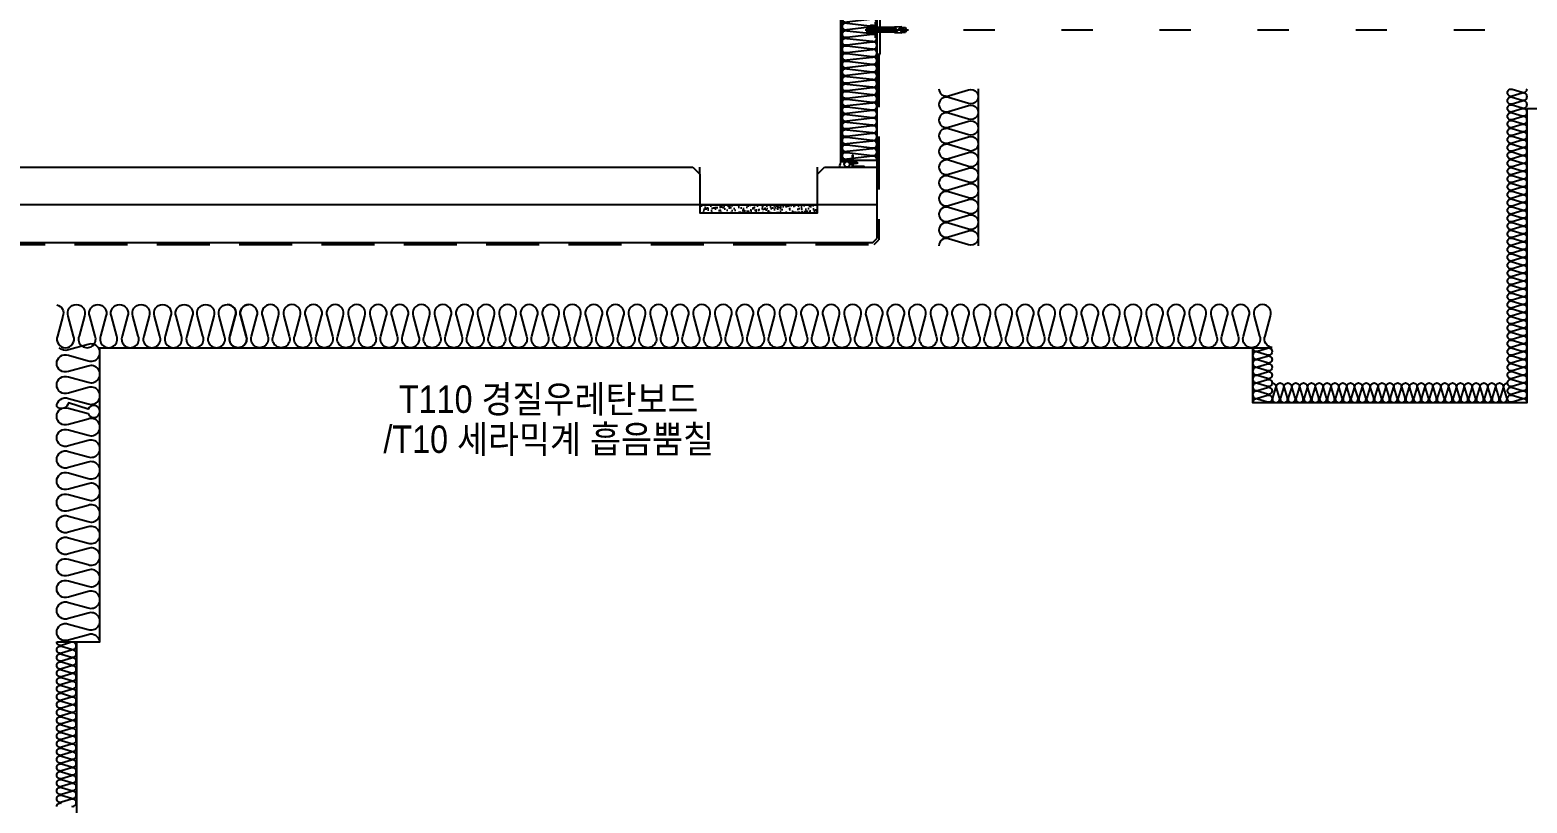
# Model space of a CAD drawing. Header units: millimetres. Extents: x 17311 to 801382, y -242618 to -104888.
# Drawn here: x 513042 to 516861, y -196250 to -194279 of the extents above; entities that cross this region are included whole.
import ezdxf
from ezdxf.enums import TextEntityAlignment as Align

# ---------------------------------------------------------------- set-up
doc = ezdxf.new("R2010")
doc.units = ezdxf.units.MM
doc.header["$LTSCALE"] = 250
for name, pattern in [('CENTER', [50.8, 31.75, -6.35, 6.35, -6.35]), ('HID', [2.8, 1.8, -1]), ('HIDDEN', [9.525, 6.35, -3.175]), ('HIDDEN2', [4.7625, 3.175, -1.5875])]:
    doc.linetypes.add(name, pattern=pattern)
for name, color, linetype in [('A-ETC-8', 8, 'Continuous'), ('A-FIN', 6, 'Continuous'), ('A-FIN-8', 8, 'Continuous'), ('A-HAT-9', 9, 'Continuous'), ('A-HAT-WIREMESH', 9, 'g_mesh'), ('A-WP', 1, 'HID'), ('EXTRUSION', 7, 'Continuous'), ('fastener', 1, 'Continuous'), ('GES', 7, 'Continuous'), ('ISL', 251, 'Continuous'), ('S-TEEL', 4, 'Continuous'), ('SCREW', 1, 'Continuous'), ('SEALANT', 252, 'Continuous'), ('하부', 6, 'Continuous')]:
    doc.layers.add(name, color=color, linetype=linetype)
doc.layers.add('NOPLOT', color=191, linetype='Continuous', plot=False)
doc.layers.add('NOPLOT-단열', color=225, linetype='Continuous', plot=False)
doc.styles.add('Gdim', font='')
doc.styles.get('Gdim').set_extended_font_data('Dotum')
doc.linetypes.add('g_mesh', pattern='A,10,-0.8,["X",Gdim,S=0.6,R=0,X=-0.15,Y=-0.3],-0.8', length=11.6)

# ---------------------------------------------------------------- blocks, each defined once
blk = doc.blocks.new('A$C17189e19')
at = {"layer": 'A-HAT-9'}
h = blk.add_hatch(dxfattribs=at)
h.set_pattern_fill('AR-SAND', color=256, scale=0.3)
h.set_pattern_definition([(37.5, (-113396.389, 321843.363), (-0.4800094, 14.6823971), [0, -11.5824, 0, -12.954, 0, -12.3825]), (7.5, (-113396.389, 321843.363), (13.4856985, 21.504753), [0, -6.2484, 0, -10.4394, 0, -4.0005]), (327.5, (-113405.761, 321843.363), (23.7297711, 0.04311554), [0, -3.81, 0, -13.716, 0, -17.907]), (317.5, (-113405.761, 321843.363), (22.9066936, 6.6878797), [0, -1.905, 0, -8.9916, 0, -10.287])])
h.paths.add_polyline_path([(0, -96), (300, -96), (300, -116), (0, -116)])
at = {"layer": 'A-FIN'}
for points in [[(-18, 0), (0, -18), (0, -116), (300, -116), (300, -18), (318, 0)], [(0, -96), (300, -96)]]:
    blk.add_lwpolyline(points, dxfattribs=at)
at = {"layer": 'NOPLOT'}
for p, q in [((0, -18), (0, 0)), ((300, -18), (300, 0))]:
    blk.add_line(p, q, dxfattribs=at)
blk = doc.blocks.new('*U109')
at = {"layer": 'GES', "color": 8}
for p, q in [((39075.4, 1892.5), (39154.8, 1892.5, 0)), ((39325.4, 1892.5), (39404.8, 1892.5, 0)), ((39575.4, 1892.5), (39654.8, 1892.5, 0)), ((39825.4, 1892.5), (39904.8, 1892.5, 0)), ((40075.4, 1892.5), (40154.8, 1892.5, 0)), ((40325.4, 1892.5), (40404.8, 1892.5, 0))]:
    blk.add_line(p, q, dxfattribs=at)
blk = doc.blocks.new('PH-4-16')
at = {"layer": 'SCREW'}
for p, q in [((-1.5, 0), (-1.5, -1)), ((1.5, 0), (1.5, -1.6)), ((0.1, -0.9), (-2, -1.2)), ((-2, -1.2), (-1.5, -1)), ((0.1, -1), (-2, -1.3)), ((-2, -1.3), (-1.5, -1.5)), ((2, -1.8), (-2, -2.4)), ((-2, -2.4), (-1.5, -2.2)), ((-2, -2.5), (-1.5, -2.7)), ((2, -3), (-2, -3.7)), ((-2, -3.6), (-1.5, -3.5)), ((-2, -3.8), (-1.5, -4)), ((2, -4.3), (-2, -4.9)), ((-2, -4.9), (-1.5, -4.7)), ((-2, -5), (-1.5, -5.2)), ((2, -5.5), (-2, -6.2)), ((-2, -6.1), (-1.5, -5.9)), ((-2, -6.2), (-1.5, -6.4)), ((2, -6.7), (-2, -7.4)), ((-2, -7.4), (-1.5, -7.2)), ((-2, -7.5), (-1.5, -7.7)), ((2, -8), (-2, -8.6)), ((-2, -8.6), (-1.5, -8.4)), ((-2, -8.7), (-1.5, -8.9)), ((2, -9.2), (-2, -9.9)), ((-2, -9.9), (-1.5, -9.7)), ((-2, -10), (-1.5, -10.2)), ((2, -10.5), (-2, -11.1)), ((-2, -11.1), (-1.5, -10.9)), ((-2, -11.2), (-1.5, -11.4)), ((2, -1.9), (-2, -2.5)), ((2, -3.1), (-2, -3.8)), ((2, -4.4), (-2, -5)), ((2, -5.6), (-2, -6.3)), ((2, -6.9), (-2, -7.5)), ((2, -8.1), (-2, -8.7)), ((2, -9.3), (-2, -10)), ((2, -10.6), (-2, -11.2)), ((0.1, -0.9), (-1.5, -1)), ((0.1, -1), (-1.5, -1.5)), ((-1.5, -1.5), (-1.5, -2.2)), ((1.5, -1.6), (-1.5, -2.2)), ((1.5, -2.1), (-1.5, -2.7)), ((-1.5, -2.7), (-1.5, -3.5)), ((1.5, -2.8), (-1.5, -3.5)), ((1.5, -3.3), (-1.5, -4)), ((1.5, -4.1), (-1.5, -4.7)), ((1.5, -4.6), (-1.5, -5.2)), ((-1.5, -5.2), (-1.5, -5.9)), ((1.5, -5.3), (-1.5, -5.9)), ((1.5, -5.8), (-1.5, -6.4)), ((-1.5, -6.4), (-1.5, -7.2)), ((1.5, -6.5), (-1.5, -7.2)), ((1.5, -7.1), (-1.5, -7.7)), ((-1.5, -7.7), (-1.5, -8.4)), ((1.5, -7.8), (-1.5, -8.4)), ((1.5, -8.3), (-1.5, -8.9)), ((-1.5, -8.9), (-1.5, -9.7)), ((1.5, -9), (-1.5, -9.7)), ((1.5, -9.5), (-1.5, -10.2)), ((-1.5, -10.2), (-1.5, -10.9)), ((1.5, -10.3), (-1.5, -10.9)), ((1.5, -10.8), (-1.5, -11.4)), ((-1.5, -11.4), (-1.5, -14.5)), ((-1.5, -14.5), (-1.1, -14.5)), ((0, -16), (-1.5, -14.5)), ((-1.1, -12.6), (-1.1, -14.5)), ((-1.1, -14.5), (0, -16)), ((0, -16), (1.5, -14.5)), ((1.5, -14.5), (0.4, -12.2)), ((1.5, -1.6), (2, -1.8)), ((2, -1.9), (1.5, -2.1)), ((1.5, -2.1), (1.5, -2.8)), ((2, -3), (1.5, -2.8)), ((2, -3.1), (1.5, -3.3)), ((1.5, -3.3), (1.5, -4.1)), ((2, -4.3), (1.5, -4.1)), ((2, -4.4), (1.5, -4.6)), ((1.5, -4.6), (1.5, -5.3)), ((2, -5.5), (1.5, -5.3)), ((2, -5.6), (1.5, -5.8)), ((1.5, -5.8), (1.5, -6.5)), ((2, -6.7), (1.5, -6.5)), ((2, -6.9), (1.5, -7.1)), ((1.5, -7.1), (1.5, -7.8)), ((2, -8), (1.5, -7.8)), ((2, -8.1), (1.5, -8.3)), ((1.5, -8.3), (1.5, -9)), ((2, -9.2), (1.5, -9)), ((2, -9.3), (1.5, -9.5)), ((1.5, -9.5), (1.5, -10.3)), ((2, -10.5), (1.5, -10.3)), ((2, -10.6), (1.5, -10.8)), ((1.5, -10.8), (1.5, -14.5))]:
    blk.add_line(p, q, dxfattribs=at)
at = {"layer": 'SCREW', "color": 1, "linetype": 'CENTER'}
blk.add_line((0, 4), (0, -17.7), dxfattribs=at)
at = {"layer": 'SCREW', "linetype": 'HIDDEN2'}
blk.add_line((-1.5, -4), (-1.5, -4.7), dxfattribs=at)
at = {"layer": 'SCREW'}
blk.add_lwpolyline([(3.5, 1), (3.5, 0), (-3.5, 0), (-3.5, 1, -0.336479), (-2.5, 2.2, -0.138717), (2.5, 2.2, -0.336479)], format="xyb", close=True, dxfattribs=at)
blk.add_lwpolyline([(-2.5, 2.2), (-2.3, 2), (-2.1, 1.9), (-1.8, 1.9), (-1.5, 2), (-1.3, 2), (-1, 2.1), (-0.8, 2.1), (-0.7, 2.1), (-0.6, 2.1), (-0.5, 2), (-0.5, 1.8), (-0.5, 1.6), (-0.5, 1.4), (-0.5, 1.2), (-0.5, 1), (-0.5, 0.8), (-0.4, 0.7), (-0.3, 0.6), (-0.1, 0.6), (0, 0.5), (0.1, 0.6), (0.3, 0.6), (0.4, 0.7), (0.5, 0.8), (0.5, 1), (0.5, 1.2), (0.5, 1.4), (0.5, 1.6), (0.5, 1.8), (0.5, 2), (0.6, 2.1), (0.7, 2.1), (0.8, 2.1), (1, 2.1), (1.3, 2), (1.5, 2), (1.8, 1.9), (2.1, 1.9), (2.3, 2), (2.5, 2.2)], dxfattribs=at)
for centre, radius, start, end in [((-1.9, -1.2), 0.0931, 139.8661, 209.9246), ((-1.9, -2.5), 0.0931, 139.8661, 209.9246), ((-1.9, -3.7), 0.0931, 139.8661, 209.9246), ((-1.9, -4.9), 0.0931, 139.8661, 209.9246), ((-1.9, -6.2), 0.0931, 139.8661, 209.9246), ((-1.9, -7.4), 0.0931, 139.8661, 209.9246), ((-1.9, -8.7), 0.0931, 139.8661, 209.9246), ((-1.9, -9.9), 0.0931, 139.8661, 209.9246), ((-1.9, -11.2), 0.0931, 139.8661, 209.9246), ((-0.3, -12.6), 0.815, 27.365, 180), ((0, -0.9), 0.0605, 310.7271, 69.3149), ((1.9, -1.8), 0.0931, 319.8661, 29.9246), ((1.9, -3.1), 0.0931, 319.8661, 29.9246), ((1.9, -4.3), 0.0931, 319.8661, 29.9246), ((1.9, -5.6), 0.0931, 319.8661, 29.9246), ((1.9, -6.8), 0.0931, 319.8661, 29.9246), ((1.9, -8), 0.0931, 319.8661, 29.9246), ((1.9, -9.3), 0.0931, 319.8661, 29.9246), ((1.9, -10.5), 0.0931, 319.8661, 29.9246)]:
    blk.add_arc(centre, radius, start, end, dxfattribs=at)
blk = doc.blocks.new('m12 set anchor')
at = {"layer": 'A-ETC-8'}
for p, q in [((-11, 5.5), (-11, 12.5)), ((-10.8, 3), (-0.5, 4)), ((-10.8, 0), (-10.8, 3)), ((-10.8, 0), (-0.5, 1)), ((-10.8, 0), (0.5, 0)), ((0, 14), (-9.5, 14)), ((0, 4), (-9.5, 4)), ((-4.8, 21), (-6, 19.8)), ((-6, 19.8), (6, 19.8)), ((-6, -49), (-6, 19.8)), ((-5.5, 5.5), (-5.5, 12.5)), ((-4.8, 21), (4.8, 21)), ((-4.8, -49), (-4.8, 21)), ((-0.5, 1), (-0.5, 4)), ((10.7, 3), (-0.5, 3)), ((0, 26), (0, -84)), ((0, 14), (9.5, 14)), ((0, 4), (9.5, 4)), ((0.5, 2), (10.7, 3)), ((0.5, -1), (0.5, 2)), ((0.5, -1), (10.7, 0)), ((6, 19.8), (4.8, 21)), ((4.8, -49), (4.8, 21)), ((5.5, 5.5), (5.5, 12.5)), ((6, -49), (6, 19.8)), ((10.7, 0), (10.7, 3)), ((11, 5.5), (11, 12.5)), ((-8.2, -67), (-7, -49)), ((-3.6, -67), (-8.2, -67)), ((-7, -49), (0, -49)), ((6, -46.6), (-6, -46.6)), ((-6, -67), (-6, -76.6)), ((6, -69.4), (-6, -69.4)), ((6, -70.6), (-6, -70.6)), ((2.6, -60.8), (-3.6, -54.7)), ((2.9, -60.5), (-3.2, -54.4)), ((-2.4, -64.1), (1.2, -64.1)), ((-2.4, -64.6), (1.2, -64.6)), ((-2.4, -67), (0, -67)), ((0, -49), (3.9, -49)), ((0, -67), (8.2, -67)), ((7, -49), (4.4, -49)), ((6, -67), (6, -76.6)), ((8.2, -67), (7, -49)), ((0, -79), (-6, -76.6)), ((-6, -76.6), (0, -76.6)), ((6, -76.6), (0, -76.6)), ((0, -79), (6, -76.6))]:
    blk.add_line(p, q, dxfattribs=at)
for centre, radius, start, end in [((-9.5, 12.5), 1.47, 90, 180), ((-9.5, 5.5), 1.47, 180, 270), ((-7, 12.5), 1.47, 0, 90), ((-7, 5.5), 1.47, 270, 0), ((-4, 12.5), 1.47, 90, 180), ((-4, 5.5), 1.47, 180, 270), ((4, 12.5), 1.47, 0, 90), ((4, 5.5), 1.47, 270, 0), ((7, 12.5), 1.47, 90, 180), ((7, 5.5), 1.47, 180, 270), ((9.5, 12.5), 1.47, 0, 90), ((9.5, 5.5), 1.47, 270, 0), ((-2.4, -53.5), 1.68, 45, 225), ((-2.4, -65.8), 1.68, 90, 225.5847), ((-2.4, -53.5), 1.2, 45, 225), ((-2.4, -65.8), 1.2, 90, 270), ((1, -50.1), 3.6, 225, 18.0378), ((1, -50.1), 3.12, 225, 20.9333), ((1.2, -62.2), 2.4, 270, 45), ((1.2, -62.2), 1.92, 270, 45)]:
    blk.add_arc(centre, radius, start, end, dxfattribs=at)
blk = doc.blocks.new('A$Ce3559cd9')
at = {"layer": 'A-FIN', "elevation": 0}
for points in [[(-250, -182), (-250, 284.8, -0.414214), (-247, 287.8), (-221, 287.8), (-221, 294.8), (-218, 294.8), (-218, 287.8, -0.414214), (-221, 284.8), (-247, 284.8), (-247, -182)], [(-250, -182, 0.414214), (-247, -185), (-224, -185), (-224, -192), (-221, -192), (-221, -185, 0.414214), (-224, -182), (-247, -182)]]:
    blk.add_lwpolyline(points, format="xyb", dxfattribs=at)
at = {"layer": 'ISL'}
blk.add_line((-224, -182), (-158, -182), dxfattribs=at)
at = {"layer": 'ISL', "elevation": 0}
for points in [[(-206.2, 270), (-235.2, 266.7, -1.372593), (-235.2, 283.8), (-218, 281.9)], [(-158.1, -182, 0.038096), (-158, -180.6, 0.509267), (-169.8, -172.1), (-235.2, -179.5, -1.372593), (-235.2, -162.4), (-169.8, -169.8, 0.509267), (-158, -161.2, 0.509267), (-169.8, -152.7), (-235.2, -160.1, -1.372593), (-235.2, -143), (-169.8, -150.4, 0.509267), (-158, -141.8, 0.509267), (-169.8, -133.3), (-235.2, -140.7, -1.372593), (-235.2, -123.6), (-169.8, -131, 0.509267), (-158, -122.4, 0.509267), (-169.8, -113.9), (-235.2, -121.3, -1.372593), (-235.2, -104.2), (-169.8, -111.6, 0.509267), (-158, -103, 0.509267), (-169.8, -94.5), (-235.2, -101.9, -1.372593), (-235.2, -84.8), (-169.8, -92.2, 0.509267), (-158, -83.6, 0.509267), (-169.8, -75.1), (-235.2, -82.5, -1.372593), (-235.2, -65.4), (-169.8, -72.8, 0.509267), (-158, -64.2, 0.509267), (-169.8, -55.7), (-235.2, -63.1, -1.372593), (-235.2, -46), (-169.8, -53.4, 0.509267), (-158, -44.8, 0.509267), (-169.8, -36.3), (-235.2, -43.7, -1.372593), (-235.2, -26.6), (-169.8, -34, 0.509267), (-158, -25.4, 0.509267), (-169.8, -16.9), (-235.2, -24.3, -1.372593), (-235.2, -7.2), (-169.8, -14.6, 0.509267), (-158, -6, 0.509267), (-169.8, 2.5), (-235.2, -4.9, -1.372593), (-235.2, 12.2), (-169.8, 4.8, 0.509267), (-158, 13.4, 0.509267), (-169.8, 21.9), (-235.2, 14.5, -1.372593), (-235.2, 31.6), (-169.8, 24.2, 0.509267), (-158, 32.8, 0.509267), (-169.8, 41.3), (-235.2, 33.9, -1.372593), (-235.2, 51), (-169.8, 43.6, 0.509267), (-158, 52.2, 0.509267), (-169.8, 60.7), (-235.2, 53.3, -1.372593), (-235.2, 70.4), (-169.8, 63, 0.509267), (-158, 71.6, 0.509267), (-169.8, 80.1), (-235.2, 72.7, -1.372593), (-235.2, 89.8), (-169.8, 82.4, 0.509267), (-158, 91, 0.509267), (-169.8, 99.5), (-235.2, 92.1, -1.372593), (-235.2, 109.2), (-169.8, 101.8, 0.509267), (-158, 110.4, 0.509267), (-169.8, 118.9), (-235.2, 111.5, -1.372593), (-235.2, 128.6), (-169.8, 121.2, 0.509267), (-158, 129.8, 0.509267), (-169.8, 138.3), (-235.2, 130.9, -1.372593), (-235.2, 148), (-169.8, 140.6, 0.509267), (-158, 149.2, 0.509267), (-169.8, 157.7), (-235.2, 150.3, -1.372593), (-235.2, 167.4), (-169.8, 160, 0.509267), (-158, 168.6, 0.509267), (-169.8, 177.1), (-235.2, 169.7, -1.372593), (-235.2, 186.8), (-169.8, 179.4, 0.509267), (-158, 188, 0.509267), (-169.8, 196.5), (-235.2, 189.1, -1.372593), (-235.2, 206.2), (-169.8, 198.8, 0.509267), (-158, 207.4, 0.509267), (-169.8, 215.9), (-235.2, 208.5, -1.372593), (-235.2, 225.6), (-169.8, 218.2, 0.509267), (-158, 226.8, 0.509267), (-169.8, 235.3), (-235.2, 227.9, -1.372593), (-235.2, 245), (-169.8, 237.6, 0.509267), (-158, 246.2, 0.509267), (-169.8, 254.7), (-235.2, 247.3, -1.372593), (-235.2, 264.4), (-169.8, 257, 0.225032), (-162.1, 258)]]:
    blk.add_lwpolyline(points, format="xyb", dxfattribs=at)
at = {"layer": 'S-TEEL', "color": 8, "linetype": 'HIDDEN', "ltscale": 2, "elevation": 0}
for points in [[(-179.2, 284), (-179.2, 358), (-185.2, 358), (-185.2, 284)], [(-52.2, 284), (-52.2, 358), (-58.2, 358), (-58.2, 284)]]:
    blk.add_lwpolyline(points, dxfattribs=at)
blk.add_lwpolyline([(-179.2, 264), (-58.2, 264), (-58.2, 353), (-179.2, 353)], close=True, dxfattribs=at)
at = {"layer": 'S-TEEL', "elevation": 0}
blk.add_lwpolyline([(-185.2, 284), (-185.2, 264, 0.414214), (-179.2, 258), (-58.2, 258, 0.414214), (-52.2, 264), (-52.2, 284)], format="xyb", dxfattribs=at)
blk.add_lwpolyline([(-58.2, 284), (-58.2, 264), (-179.2, 264), (-179.2, 284)], dxfattribs=at)
blk.add_lwpolyline([(-150, 88), (-150, 250), (-68, 250), (-68, 258), (-150, 258, 0.414214), (-158, 250), (-158, 88)], format="xyb", close=True, dxfattribs=at)
for points in [[(-162, 130), (-162, 170), (-158, 170), (-158, 130)], [(-221, -200), (-191, -200), (-191, -198), (-219, -198), (-219, -170), (-221, -170)]]:
    blk.add_lwpolyline(points, close=True, dxfattribs=at)
at = {"layer": 'SEALANT'}
blk.add_arc((-341.9, -172.9), 92.4, 342.9227, 354.3267, dxfattribs=at)
blk.add_ellipse((-234.6, -192.5), major_axis=(0, 7.5), ratio=0.921254, dxfattribs=at)
at = {"layer": 'EXTRUSION', "xscale": -1, "rotation": 90}
blk.add_blockref('PH-4-16', (-221, 291.3, 0), dxfattribs=at)
at = {"layer": 'EXTRUSION', "rotation": 90}
blk.add_blockref('PH-4-16', (-224, -188.5), dxfattribs=at)
at = {"layer": 'fastener', "rotation": 90}
blk.add_blockref('m12 set anchor', (-162, 150, 0), dxfattribs=at)

msp = doc.modelspace()

# ---------------------------------------------------------------- linework, layer by layer
at = {"layer": 'A-FIN'}
for p, q in [((496228.7, -194629.5), (514732.7, -194629.5)), ((515068.7, -194629.5), (515202.7, -194629.5))]:
    msp.add_line(p, q, dxfattribs=at)
at = {"layer": 'A-FIN-8'}
for p, q in [((515202.7, -194341.5), (515202.7, -194811.3)), ((495728.9, -194821.5), (515192.4, -194821.5)), ((515192.4, -194821.5), (515202.7, -194811.3))]:
    msp.add_line(p, q, dxfattribs=at)
at = {"layer": 'A-HAT-WIREMESH', "ltscale": 0.6}
msp.add_line((515202.7, -194725.5), (495718.7, -194725.5), dxfattribs=at)
at = {"layer": 'A-WP', "ltscale": 0.3}
for p, q in [((515207.7, -194341.5), (515207.7, -194814.3)), ((495725.8, -194826.5), (515195.5, -194826.5)), ((515195.5, -194826.5), (515207.7, -194814.3))]:
    msp.add_line(p, q, dxfattribs=at)
at = {"layer": 'ISL'}
for p, q in [((515460.7, -194429.5), (515460.7, -194829.5)), ((513160.7, -195839.5), (513160.7, -202379.5))]:
    msp.add_line(p, q, dxfattribs=at)
at = {"layer": 'ISL', "elevation": 0}
msp.add_lwpolyline([(515360.7, -194429.5, 0.509267), (515384.9, -194447.2), (515436.4, -194431.8, -1.372593), (515436.4, -194467.2), (515384.9, -194451.8, 0.509267), (515360.7, -194469.5, 0.509267), (515384.9, -194487.2), (515436.4, -194471.8, -1.372593), (515436.4, -194507.2), (515384.9, -194491.8, 0.509267), (515360.7, -194509.5, 0.509267), (515384.9, -194527.2), (515436.4, -194511.8, -1.372593), (515436.4, -194547.2), (515384.9, -194531.8, 0.509267), (515360.7, -194549.5, 0.509267), (515384.9, -194567.2), (515436.4, -194551.8, -1.372593), (515436.4, -194587.2), (515384.9, -194571.8, 0.509267), (515360.7, -194589.5, 0.509267), (515384.9, -194607.2), (515436.4, -194591.8, -1.372593), (515436.4, -194627.2), (515384.9, -194611.8, 0.509267), (515360.7, -194629.5, 0.509267), (515384.9, -194647.2), (515436.4, -194631.8, -1.372593), (515436.4, -194667.2), (515384.9, -194651.8, 0.509267), (515360.7, -194669.5, 0.509267), (515384.9, -194687.2), (515436.4, -194671.8, -1.372593), (515436.4, -194707.2), (515384.9, -194691.8, 0.509267), (515360.7, -194709.5, 0.509267), (515384.9, -194727.2), (515436.4, -194711.8, -1.372593), (515436.4, -194747.2), (515384.9, -194731.8, 0.509267), (515360.7, -194749.5, 0.509267), (515384.9, -194767.2), (515436.4, -194751.8, -1.372593), (515436.4, -194787.2), (515384.9, -194771.8, 0.509267), (515360.7, -194789.5, 0.509267), (515384.9, -194807.2), (515436.4, -194791.8, -1.372593), (515436.4, -194827.2), (515384.9, -194811.8, 0.509267), (515360.7, -194829.5)], format="xyb", dxfattribs=at)
at = {"layer": 'ISL'}
for points in [[(516860.7, -195229.5, 0.509267), (516848.5, -195220.6), (516822.8, -195228.3, -1.372593), (516822.8, -195210.6), (516848.5, -195218.3, 0.509267), (516860.7, -195209.5, 0.509267), (516848.5, -195200.6), (516822.8, -195208.3, -1.372593), (516822.8, -195190.6), (516848.5, -195198.3, 0.509267), (516860.7, -195189.5, 0.509267), (516848.5, -195180.6), (516822.8, -195188.3, -1.372593), (516822.8, -195170.6), (516848.5, -195178.3, 0.509267), (516860.7, -195169.5, 0.509267), (516848.5, -195160.6), (516822.8, -195168.3, -1.372593), (516822.8, -195150.6), (516848.5, -195158.3, 0.509267), (516860.7, -195149.5, 0.509267), (516848.5, -195140.6), (516822.8, -195148.3, -1.372593), (516822.8, -195130.6), (516848.5, -195138.3, 0.509267), (516860.7, -195129.5, 0.509267), (516848.5, -195120.6), (516822.8, -195128.3, -1.372593), (516822.8, -195110.6), (516848.5, -195118.3, 0.509267), (516860.7, -195109.5, 0.509267), (516848.5, -195100.6), (516822.8, -195108.3, -1.372593), (516822.8, -195090.6), (516848.5, -195098.3, 0.509267), (516860.7, -195089.5, 0.509267), (516848.5, -195080.6), (516822.8, -195088.3, -1.372593), (516822.8, -195070.6), (516848.5, -195078.3, 0.509267), (516860.7, -195069.5, 0.509267), (516848.5, -195060.6), (516822.8, -195068.3, -1.372593), (516822.8, -195050.6), (516848.5, -195058.3, 0.509267), (516860.7, -195049.5, 0.509267), (516848.5, -195040.6), (516822.8, -195048.3, -1.372593), (516822.8, -195030.6), (516848.5, -195038.3, 0.509267), (516860.7, -195029.5, 0.509267), (516848.5, -195020.6), (516822.8, -195028.3, -1.372593), (516822.8, -195010.6), (516848.5, -195018.3, 0.509267), (516860.7, -195009.5, 0.509267), (516848.5, -195000.6), (516822.8, -195008.3, -1.372593), (516822.8, -194990.6), (516848.5, -194998.3, 0.509267), (516860.7, -194989.5, 0.509267), (516848.5, -194980.6), (516822.8, -194988.3, -1.372593), (516822.8, -194970.6), (516848.5, -194978.3, 0.509267), (516860.7, -194969.5, 0.509267), (516848.5, -194960.6), (516822.8, -194968.3, -1.372593), (516822.8, -194950.6), (516848.5, -194958.3, 0.509267), (516860.7, -194949.5, 0.509267), (516848.5, -194940.6), (516822.8, -194948.3, -1.372593), (516822.8, -194930.6), (516848.5, -194938.3, 0.509267), (516860.7, -194929.5, 0.509267), (516848.5, -194920.6), (516822.8, -194928.3, -1.372593), (516822.8, -194910.6), (516848.5, -194918.3, 0.509267), (516860.7, -194909.5, 0.509267), (516848.5, -194900.6), (516822.8, -194908.3, -1.372593), (516822.8, -194890.6), (516848.5, -194898.3, 0.509267), (516860.7, -194889.5, 0.509267), (516848.5, -194880.6), (516822.8, -194888.3, -1.372593), (516822.8, -194870.6), (516848.5, -194878.3, 0.509267), (516860.7, -194869.5, 0.509267), (516848.5, -194860.6), (516822.8, -194868.3, -1.372593), (516822.8, -194850.6), (516848.5, -194858.3, 0.509267), (516860.7, -194849.5, 0.509267), (516848.5, -194840.6), (516822.8, -194848.3, -1.372593), (516822.8, -194830.6), (516848.5, -194838.3, 0.509267), (516860.7, -194829.5, 0.509267), (516848.5, -194820.6), (516822.8, -194828.3, -1.372593), (516822.8, -194810.6), (516848.5, -194818.3, 0.509267), (516860.7, -194809.5, 0.509267), (516848.5, -194800.6), (516822.8, -194808.3, -1.372593), (516822.8, -194790.6), (516848.5, -194798.3, 0.509267), (516860.7, -194789.5, 0.509267), (516848.5, -194780.6), (516822.8, -194788.3, -1.372593), (516822.8, -194770.6), (516848.5, -194778.3, 0.509267), (516860.7, -194769.5, 0.509267), (516848.5, -194760.6), (516822.8, -194768.3, -1.372593), (516822.8, -194750.6), (516848.5, -194758.3, 0.509267), (516860.7, -194749.5, 0.509267), (516848.5, -194740.6), (516822.8, -194748.3, -1.372593), (516822.8, -194730.6), (516848.5, -194738.3, 0.509267), (516860.7, -194729.5, 0.509267), (516848.5, -194720.6), (516822.8, -194728.3, -1.372593), (516822.8, -194710.6), (516848.5, -194718.3, 0.509267), (516860.7, -194709.5, 0.509267), (516848.5, -194700.6), (516822.8, -194708.3, -1.372593), (516822.8, -194690.6), (516848.5, -194698.3, 0.509267), (516860.7, -194689.5, 0.509267), (516848.5, -194680.6), (516822.8, -194688.3, -1.372593), (516822.8, -194670.6), (516848.5, -194678.3, 0.509267), (516860.7, -194669.5, 0.509267), (516848.5, -194660.6), (516822.8, -194668.3, -1.372593), (516822.8, -194650.6), (516848.5, -194658.3, 0.509267), (516860.7, -194649.5, 0.509267), (516848.5, -194640.6), (516822.8, -194648.3, -1.372593), (516822.8, -194630.6), (516848.5, -194638.3, 0.509267), (516860.7, -194629.5, 0.509267), (516848.5, -194620.6), (516822.8, -194628.3, -1.372593), (516822.8, -194610.6), (516848.5, -194618.3, 0.509267), (516860.7, -194609.5, 0.509267), (516848.5, -194600.6), (516822.8, -194608.3, -1.372593), (516822.8, -194590.6), (516848.5, -194598.3, 0.509267), (516860.7, -194589.5, 0.509267), (516848.5, -194580.6), (516822.8, -194588.3, -1.372593), (516822.8, -194570.6), (516848.5, -194578.3, 0.509267), (516860.7, -194569.5, 0.509267), (516848.5, -194560.6), (516822.8, -194568.3, -1.372593), (516822.8, -194550.6), (516848.5, -194558.3, 0.509267), (516860.7, -194549.5, 0.509267), (516848.5, -194540.6), (516822.8, -194548.3, -1.372593), (516822.8, -194530.6), (516848.5, -194538.3, 0.509267), (516860.7, -194529.5, 0.509267), (516848.5, -194520.6), (516822.8, -194528.3, -1.372593), (516822.8, -194510.6), (516848.5, -194518.3, 0.509267), (516860.7, -194509.5, 0.509267), (516848.5, -194500.6), (516822.8, -194508.3, -1.372593), (516822.8, -194490.6), (516848.5, -194498.3, 0.509267), (516860.7, -194489.5, 0.509267), (516848.5, -194480.6), (516822.8, -194488.3, -1.372593), (516822.8, -194470.6), (516848.5, -194478.3, 0.509267), (516860.7, -194469.5, 0.509267), (516848.5, -194460.6), (516822.8, -194468.3, -1.372593), (516822.8, -194450.6), (516848.5, -194458.3, 0.509267), (516860.7, -194449.5, 0.509267), (516848.5, -194440.6), (516822.8, -194448.3, -1.372593), (516822.8, -194430.6), (516848.5, -194438.3, 0.509267), (516860.7, -194429.5)], [(513110.7, -194980.1, -0.453818), (513126.2, -195009.3), (513112.6, -195059.7, 0.524933), (513133.2, -195089.5, 0.524933), (513153.7, -195059.7), (513140.1, -195009.3, -0.524856), (513160.7, -194979.5, -0.524856), (513181.2, -195009.3), (513167.6, -195059.7, 1.449198), (513208.7, -195059.7), (513195.1, -195009.3, -0.524856), (513215.7, -194979.5, -0.524856), (513236.2, -195009.3), (513222.6, -195059.7, 1.449198), (513263.7, -195059.7), (513250.1, -195009.3, -0.524856), (513270.7, -194979.5, -0.524856), (513291.2, -195009.3), (513277.6, -195059.7, 1.449198), (513318.7, -195059.7), (513305.1, -195009.3, -0.524856), (513325.7, -194979.5, -0.524856), (513346.2, -195009.3), (513332.6, -195059.7, 1.449198), (513373.7, -195059.7), (513360.1, -195009.3, -0.524856), (513380.7, -194979.5, -0.524856), (513401.2, -195009.3), (513387.6, -195059.7, 1.449198), (513428.7, -195059.7), (513415.1, -195009.3, -0.524856), (513435.7, -194979.5, -0.524856), (513456.2, -195009.3), (513442.6, -195059.7, 1.449198), (513483.7, -195059.7), (513470.1, -195009.3, -0.524856), (513490.7, -194979.5, -0.524856), (513511.2, -195009.3), (513497.6, -195059.7, 1.449198), (513538.7, -195059.7), (513525.1, -195009.3, -0.524856), (513545.7, -194979.5, -0.524856), (513566.2, -195009.3), (513552.6, -195059.7, 1.449198), (513593.7, -195059.7), (513580.1, -195009.3, -0.524855), (513600.7, -194979.5)], [(516210.7, -195089.3, -0.489145), (516192.6, -195059.7), (516206.2, -195009.3, 0.524856), (516185.7, -194979.5, 0.524856), (516165.1, -195009.3), (516178.7, -195059.7, -1.449198), (516137.6, -195059.7), (516151.2, -195009.3, 0.524856), (516130.7, -194979.5, 0.524856), (516110.1, -195009.3), (516123.7, -195059.7, -1.449198), (516082.6, -195059.7), (516096.2, -195009.3, 0.524856), (516075.7, -194979.5, 0.524856), (516055.1, -195009.3), (516068.7, -195059.7, -1.449198), (516027.6, -195059.7), (516041.2, -195009.3, 0.524856), (516020.7, -194979.5, 0.524856), (516000.1, -195009.3), (516013.7, -195059.7, -1.449198), (515972.6, -195059.7), (515986.2, -195009.3, 0.524856), (515965.7, -194979.5, 0.524856), (515945.1, -195009.3), (515958.7, -195059.7, -1.449198), (515917.6, -195059.7), (515931.2, -195009.3, 0.524856), (515910.7, -194979.5, 0.524856), (515890.1, -195009.3), (515903.7, -195059.7, -1.449198), (515862.6, -195059.7), (515876.2, -195009.3, 0.524856), (515855.7, -194979.5, 0.524856), (515835.1, -195009.3), (515848.7, -195059.7, -1.449198), (515807.6, -195059.7), (515821.2, -195009.3, 0.524856), (515800.7, -194979.5, 0.524856), (515780.1, -195009.3), (515793.7, -195059.7, -1.449198), (515752.6, -195059.7), (515766.2, -195009.3, 0.524856), (515745.7, -194979.5, 0.524856), (515725.1, -195009.3), (515738.7, -195059.7, -1.449198), (515697.6, -195059.7), (515711.2, -195009.3, 0.524856), (515690.7, -194979.5, 0.524856), (515670.1, -195009.3), (515683.7, -195059.7, -1.449198), (515642.6, -195059.7), (515656.2, -195009.3, 0.524856), (515635.7, -194979.5, 0.524856), (515615.1, -195009.3), (515628.7, -195059.7, -1.449198), (515587.6, -195059.7), (515601.2, -195009.3, 0.524856), (515580.7, -194979.5, 0.524856), (515560.1, -195009.3), (515573.7, -195059.7, -1.449198), (515532.6, -195059.7), (515546.2, -195009.3, 0.524856), (515525.7, -194979.5, 0.524856), (515505.1, -195009.3), (515518.7, -195059.7, -1.449198), (515477.6, -195059.7), (515491.2, -195009.3, 0.524856), (515470.7, -194979.5, 0.524856), (515450.1, -195009.3), (515463.7, -195059.7, -1.449198), (515422.6, -195059.7), (515436.2, -195009.3, 0.524856), (515415.7, -194979.5, 0.524856), (515395.1, -195009.3), (515408.7, -195059.7, -1.449198), (515367.6, -195059.7), (515381.2, -195009.3, 0.524856), (515360.7, -194979.5, 0.524856), (515340.1, -195009.3), (515353.7, -195059.7, -1.449198), (515312.6, -195059.7), (515326.2, -195009.3, 0.524856), (515305.7, -194979.5, 0.524856), (515285.1, -195009.3), (515298.7, -195059.7, -1.449198), (515257.6, -195059.7), (515271.2, -195009.3, 0.524856), (515250.7, -194979.5, 0.524856), (515230.1, -195009.3), (515243.7, -195059.7, -1.449198), (515202.6, -195059.7), (515216.2, -195009.3, 0.524856), (515195.7, -194979.5, 0.524856), (515175.1, -195009.3), (515188.7, -195059.7, -1.449198), (515147.6, -195059.7), (515161.2, -195009.3, 0.524856), (515140.7, -194979.5, 0.524856), (515120.1, -195009.3), (515133.7, -195059.7, -1.449198), (515092.6, -195059.7), (515106.2, -195009.3, 0.524856), (515085.7, -194979.5, 0.524856), (515065.1, -195009.3), (515078.7, -195059.7, -1.449198), (515037.6, -195059.7), (515051.2, -195009.3, 0.524856), (515030.7, -194979.5, 0.524856), (515010.1, -195009.3), (515023.7, -195059.7, -1.449198), (514982.6, -195059.7), (514996.2, -195009.3, 0.524856), (514975.7, -194979.5, 0.524856), (514955.1, -195009.3), (514968.7, -195059.7, -1.449198), (514927.6, -195059.7), (514941.2, -195009.3, 0.524856), (514920.7, -194979.5, 0.524856), (514900.1, -195009.3), (514913.7, -195059.7, -1.449198), (514872.6, -195059.7), (514886.2, -195009.3, 0.524856), (514865.7, -194979.5, 0.524856), (514845.1, -195009.3), (514858.7, -195059.7, -1.449198), (514817.6, -195059.7), (514831.2, -195009.3, 0.524856), (514810.7, -194979.5, 0.524856), (514790.1, -195009.3), (514803.7, -195059.7, -1.449198), (514762.6, -195059.7), (514776.2, -195009.3, 0.524856), (514755.7, -194979.5, 0.524856), (514735.1, -195009.3), (514748.7, -195059.7, -1.449198), (514707.6, -195059.7), (514721.2, -195009.3, 0.524856), (514700.7, -194979.5, 0.524856), (514680.1, -195009.3), (514693.7, -195059.7, -1.449198), (514652.6, -195059.7), (514666.2, -195009.3, 0.524856), (514645.7, -194979.5, 0.524856), (514625.1, -195009.3), (514638.7, -195059.7, -1.449198), (514597.6, -195059.7), (514611.2, -195009.3, 0.524856), (514590.7, -194979.5, 0.524856), (514570.1, -195009.3), (514583.7, -195059.7, -1.449198), (514542.6, -195059.7), (514556.2, -195009.3, 0.524856), (514535.7, -194979.5, 0.524856), (514515.1, -195009.3), (514528.7, -195059.7, -1.449198), (514487.6, -195059.7), (514501.2, -195009.3, 0.524856), (514480.7, -194979.5, 0.524856), (514460.1, -195009.3), (514473.7, -195059.7, -1.449198), (514432.6, -195059.7), (514446.2, -195009.3, 0.524856), (514425.7, -194979.5, 0.524856), (514405.1, -195009.3), (514418.7, -195059.7, -1.449198), (514377.6, -195059.7), (514391.2, -195009.3, 0.524856), (514370.7, -194979.5, 0.524856), (514350.1, -195009.3), (514363.7, -195059.7, -1.449198), (514322.6, -195059.7), (514336.2, -195009.3, 0.524856), (514315.7, -194979.5, 0.524856), (514295.1, -195009.3), (514308.7, -195059.7, -1.449198), (514267.6, -195059.7), (514281.2, -195009.3, 0.524856), (514260.7, -194979.5, 0.524856), (514240.1, -195009.3), (514253.7, -195059.7, -1.449198), (514212.6, -195059.7), (514226.2, -195009.3, 0.524856), (514205.7, -194979.5, 0.524856), (514185.1, -195009.3), (514198.7, -195059.7, -1.449198), (514157.6, -195059.7), (514171.2, -195009.3, 0.524856), (514150.7, -194979.5, 0.524856), (514130.1, -195009.3), (514143.7, -195059.7, -1.449198), (514102.6, -195059.7), (514116.2, -195009.3, 0.524856), (514095.7, -194979.5, 0.524856), (514075.1, -195009.3), (514088.7, -195059.7, -1.449198), (514047.6, -195059.7), (514061.2, -195009.3, 0.524856), (514040.7, -194979.5, 0.524856), (514020.1, -195009.3), (514033.7, -195059.7, -0.524933), (514013.2, -195089.5, -0.524933), (513992.6, -195059.7), (514006.2, -195009.3, 0.524856), (513985.7, -194979.5, 0.524856), (513965.1, -195009.3), (513978.7, -195059.7, -1.449198), (513937.6, -195059.7), (513951.2, -195009.3, 0.524856), (513930.7, -194979.5, 0.524856), (513910.1, -195009.3), (513923.7, -195059.7, -1.449198), (513882.6, -195059.7), (513896.2, -195009.3, 0.524856), (513875.7, -194979.5, 0.524856), (513855.1, -195009.3), (513868.7, -195059.7, -1.449198), (513827.6, -195059.7), (513841.2, -195009.3, 0.524856), (513820.7, -194979.5, 0.524856), (513800.1, -195009.3), (513813.7, -195059.7, -1.449198), (513772.6, -195059.7), (513786.2, -195009.3, 0.524856), (513765.7, -194979.5, 0.524856), (513745.1, -195009.3), (513758.7, -195059.7, -1.449198), (513717.6, -195059.7), (513731.2, -195009.3, 0.524856), (513710.7, -194979.5, 0.524856), (513690.1, -195009.3), (513703.7, -195059.7, -1.449198), (513662.6, -195059.7), (513676.2, -195009.3, 0.524856), (513655.7, -194979.5, 0.524856), (513635.1, -195009.3), (513648.7, -195059.7, -1.449198), (513607.6, -195059.7), (513621.2, -195009.3, 0.524856), (513600.7, -194979.5, 0.524856), (513580.1, -195009.3), (513593.7, -195059.7, -1.449198), (513552.6, -195059.7), (513566.2, -195009.3, 0.524855), (513545.7, -194979.5)], [(513220.5, -195839.5, 0.489145), (513190.9, -195821.4), (513140.5, -195835.1, -0.524856), (513110.7, -195814.5, -0.524856), (513140.5, -195793.9), (513190.9, -195807.6, 1.449198), (513190.9, -195766.4), (513140.5, -195780.1, -0.524856), (513110.7, -195759.5, -0.524856), (513140.5, -195738.9), (513190.9, -195752.6, 1.449198), (513190.9, -195711.4), (513140.5, -195725.1, -0.524856), (513110.7, -195704.5, -0.524856), (513140.5, -195683.9), (513190.9, -195697.6, 1.449198), (513190.9, -195656.4), (513140.5, -195670.1, -0.524856), (513110.7, -195649.5, -0.524856), (513140.5, -195628.9), (513190.9, -195642.6, 1.449198), (513190.9, -195601.4), (513140.5, -195615.1, -0.524856), (513110.7, -195594.5, -0.524856), (513140.5, -195573.9), (513190.9, -195587.6, 1.449198), (513190.9, -195546.4), (513140.5, -195560.1, -0.524856), (513110.7, -195539.5, -0.524856), (513140.5, -195518.9), (513190.9, -195532.6, 1.449198), (513190.9, -195491.4), (513140.5, -195505.1, -0.524856), (513110.7, -195484.5, -0.524856), (513140.5, -195463.9), (513190.9, -195477.6, 1.449198), (513190.9, -195436.4), (513140.5, -195450.1, -0.524856), (513110.7, -195429.5, -0.524856), (513140.5, -195408.9), (513190.9, -195422.6, 1.449198), (513190.9, -195381.4), (513140.5, -195395.1, -0.524856), (513110.7, -195374.5, -0.524856), (513140.5, -195353.9), (513190.9, -195367.6, 1.449198), (513190.9, -195326.4), (513140.5, -195340.1, -0.524856), (513110.7, -195319.5, -0.524856), (513140.5, -195298.9), (513190.9, -195312.6, 1.449198), (513190.9, -195271.4), (513140.5, -195285.1, -0.524856), (513110.7, -195264.5, -0.524856), (513140.5, -195243.9), (513190.9, -195257.6, 5.351885), (513190.9, -195246.4), (513140.5, -195230.1, -0.607988), (513110.7, -195239.5, -0.524856), (513140.5, -195218.9), (513190.9, -195232.6, 1.449198), (513190.9, -195191.4), (513140.5, -195205.1, -0.524856), (513110.7, -195184.5, -0.524856), (513140.5, -195163.9), (513190.9, -195177.6, 1.449198), (513190.9, -195136.4), (513140.5, -195150.1, -0.524856), (513110.7, -195129.5, -0.524856), (513140.5, -195108.9), (513190.9, -195122.6, 1.449198), (513190.9, -195081.4), (513140.5, -195095.1, -0.304743), (513116.6, -195089.5, -0.304743)], [(516160.7, -195089.5, 0.509267), (516172.8, -195098.3), (516198.5, -195090.7, -1.372593), (516198.5, -195108.3), (516172.8, -195100.7, 0.509267), (516160.7, -195109.5, 0.509267), (516172.8, -195118.3), (516198.5, -195110.7, -1.372593), (516198.5, -195128.3), (516172.8, -195120.7, 0.509267), (516160.7, -195129.5, 0.509267), (516172.8, -195138.3), (516198.5, -195130.7, -1.372593), (516198.5, -195148.3), (516172.8, -195140.7, 0.509267), (516160.7, -195149.5, 0.509267), (516172.8, -195158.3), (516198.5, -195150.7, -1.372593), (516198.5, -195168.3), (516172.8, -195160.7, 0.509267), (516160.7, -195169.5, 0.509267), (516172.8, -195178.3), (516198.5, -195170.7, -1.372593), (516198.5, -195188.3), (516172.8, -195180.7, 0.509267), (516160.7, -195189.5, 0.509267), (516172.8, -195198.3), (516198.5, -195190.7, -1.372593), (516198.5, -195208.3), (516172.8, -195200.7, 0.509267), (516160.7, -195209.5, 0.509267), (516172.8, -195218.3), (516198.5, -195210.7, -1.372593), (516198.5, -195228.3), (516172.8, -195220.7, 0.509267), (516160.7, -195229.5)], [(516210.7, -195179.5, -0.509267), (516219.5, -195191.6), (516211.8, -195217.4, 1.372593), (516229.5, -195217.4), (516221.8, -195191.6, -0.509267), (516230.7, -195179.5, -0.509267), (516239.5, -195191.6), (516231.8, -195217.4, 1.372593), (516249.5, -195217.4), (516241.8, -195191.6, -0.509267), (516250.7, -195179.5, -0.509267), (516259.5, -195191.6), (516251.8, -195217.4, 1.372593), (516269.5, -195217.4), (516261.8, -195191.6, -0.509267), (516270.7, -195179.5, -0.509267), (516279.5, -195191.6), (516271.8, -195217.4, 1.372593), (516289.5, -195217.4), (516281.8, -195191.6, -0.509267), (516290.7, -195179.5, -0.509267), (516299.5, -195191.6), (516291.8, -195217.4, 1.372593), (516309.5, -195217.4), (516301.8, -195191.6, -0.509267), (516310.7, -195179.5, -0.509267), (516319.5, -195191.6), (516311.8, -195217.4, 1.372593), (516329.5, -195217.4), (516321.8, -195191.6, -0.509267), (516330.7, -195179.5, -0.509267), (516339.5, -195191.6), (516331.8, -195217.4, 1.372593), (516349.5, -195217.4), (516341.8, -195191.6, -0.509267), (516350.7, -195179.5, -0.509267), (516359.5, -195191.6), (516351.8, -195217.4, 1.372593), (516369.5, -195217.4), (516361.8, -195191.6, -0.509267), (516370.7, -195179.5, -0.509267), (516379.5, -195191.6), (516371.8, -195217.4, 1.372593), (516389.5, -195217.4), (516381.8, -195191.6, -0.509267), (516390.7, -195179.5, -0.509267), (516399.5, -195191.6), (516391.8, -195217.4, 1.372593), (516409.5, -195217.4), (516401.8, -195191.6, -0.509267), (516410.7, -195179.5, -0.509267), (516419.5, -195191.6), (516411.8, -195217.4, 1.372593), (516429.5, -195217.4), (516421.8, -195191.6, -0.509267), (516430.7, -195179.5, -0.509267), (516439.5, -195191.6), (516431.8, -195217.4, 1.372593), (516449.5, -195217.4), (516441.8, -195191.6, -0.509267), (516450.7, -195179.5, -0.509267), (516459.5, -195191.6), (516451.8, -195217.4, 1.372593), (516469.5, -195217.4), (516461.8, -195191.6, -0.509267), (516470.7, -195179.5, -0.509267), (516479.5, -195191.6), (516471.8, -195217.4, 1.372593), (516489.5, -195217.4), (516481.8, -195191.6, -0.509267), (516490.7, -195179.5, -0.509267), (516499.5, -195191.6), (516491.8, -195217.4, 1.372593), (516509.5, -195217.4), (516501.8, -195191.6, -0.509267), (516510.7, -195179.5, -0.509267), (516519.5, -195191.6), (516511.8, -195217.4, 1.372593), (516529.5, -195217.4), (516521.8, -195191.6, -0.509267), (516530.7, -195179.5, -0.509267), (516539.5, -195191.6), (516531.8, -195217.4, 1.372593), (516549.5, -195217.4), (516541.8, -195191.6, -0.509267), (516550.7, -195179.5, -0.509267), (516559.5, -195191.6), (516551.8, -195217.4, 1.372593), (516569.5, -195217.4), (516561.8, -195191.6, -0.509267), (516570.7, -195179.5, -0.509267), (516579.5, -195191.6), (516571.8, -195217.4, 1.372593), (516589.5, -195217.4), (516581.8, -195191.6, -0.509267), (516590.7, -195179.5, -0.509267), (516599.5, -195191.6), (516591.8, -195217.4, 1.372593), (516609.5, -195217.4), (516601.8, -195191.6, -0.509267), (516610.7, -195179.5, -0.509267), (516619.5, -195191.6), (516611.8, -195217.4, 1.372593), (516629.5, -195217.4), (516621.8, -195191.6, -0.509267), (516630.7, -195179.5, -0.509267), (516639.5, -195191.6), (516631.8, -195217.4, 1.372593), (516649.5, -195217.4), (516641.8, -195191.6, -0.509267), (516650.7, -195179.5, -0.509267), (516659.5, -195191.6), (516651.8, -195217.4, 1.372593), (516669.5, -195217.4), (516661.8, -195191.6, -0.509267), (516670.7, -195179.5, -0.509267), (516679.5, -195191.6), (516671.8, -195217.4, 1.372593), (516689.5, -195217.4), (516681.8, -195191.6, -0.509267), (516690.7, -195179.5, -0.509267), (516699.5, -195191.6), (516691.8, -195217.4, 1.372593), (516709.5, -195217.4), (516701.8, -195191.6, -0.509267), (516710.7, -195179.5, -0.509267), (516719.5, -195191.6), (516711.8, -195217.4, 1.372593), (516729.5, -195217.4), (516721.8, -195191.6, -0.509267), (516730.7, -195179.5, -0.509267), (516739.5, -195191.6), (516731.8, -195217.4, 1.372593), (516749.5, -195217.4), (516741.8, -195191.6, -0.509267), (516750.7, -195179.5, -0.509267), (516759.5, -195191.6), (516751.8, -195217.4, 1.372593), (516769.5, -195217.4), (516761.8, -195191.6, -0.509267), (516770.7, -195179.5, -0.509267), (516779.5, -195191.6), (516771.8, -195217.4, 1.372593), (516789.5, -195217.4), (516781.8, -195191.6, -0.509267), (516790.7, -195179.5, -0.509267), (516799.5, -195191.6), (516791.8, -195217.4, 1.372593), (516809.5, -195217.4), (516801.8, -195191.6, -0.509267), (516810.7, -195179.5)], [(513148.5, -196258.3, 1.372593), (513148.5, -196240.6), (513122.8, -196248.3, -0.509267), (513110.7, -196239.5, -0.509267), (513122.8, -196230.6), (513148.5, -196238.3, 1.372593), (513148.5, -196220.6), (513122.8, -196228.3, -0.509267), (513110.7, -196219.5, -0.509267), (513122.8, -196210.6), (513148.5, -196218.3, 1.372593), (513148.5, -196200.6), (513122.8, -196208.3, -0.509267), (513110.7, -196199.5, -0.509267), (513122.8, -196190.6), (513148.5, -196198.3, 1.372593), (513148.5, -196180.6), (513122.8, -196188.3, -0.509267), (513110.7, -196179.5, -0.509267), (513122.8, -196170.6), (513148.5, -196178.3, 1.372593), (513148.5, -196160.6), (513122.8, -196168.3, -0.509267), (513110.7, -196159.5, -0.509267), (513122.8, -196150.6), (513148.5, -196158.3, 1.372593), (513148.5, -196140.6), (513122.8, -196148.3, -0.509267), (513110.7, -196139.5, -0.509267), (513122.8, -196130.6), (513148.5, -196138.3, 1.372593), (513148.5, -196120.6), (513122.8, -196128.3, -0.509267), (513110.7, -196119.5, -0.509267), (513122.8, -196110.6), (513148.5, -196118.3, 1.372593), (513148.5, -196100.6), (513122.8, -196108.3, -0.509267), (513110.7, -196099.5, -0.509267), (513122.8, -196090.6), (513148.5, -196098.3, 1.372593), (513148.5, -196080.6), (513122.8, -196088.3, -0.509267), (513110.7, -196079.5, -0.509267), (513122.8, -196070.6), (513148.5, -196078.3, 1.372593), (513148.5, -196060.6), (513122.8, -196068.3, -0.509267), (513110.7, -196059.5, -0.509267), (513122.8, -196050.6), (513148.5, -196058.3, 1.372593), (513148.5, -196040.6), (513122.8, -196048.3, -0.509267), (513110.7, -196039.5, -0.509267), (513122.8, -196030.6), (513148.5, -196038.3, 1.372593), (513148.5, -196020.6), (513122.8, -196028.3, -0.509267), (513110.7, -196019.5, -0.509267), (513122.8, -196010.6), (513148.5, -196018.3, 1.372593), (513148.5, -196000.6), (513122.8, -196008.3, -0.509267), (513110.7, -195999.5, -0.509267), (513122.8, -195990.6), (513148.5, -195998.3, 1.372593), (513148.5, -195980.6), (513122.8, -195988.3, -0.509267), (513110.7, -195979.5, -0.509267), (513122.8, -195970.6), (513148.5, -195978.3, 1.372593), (513148.5, -195960.6), (513122.8, -195968.3, -0.509267), (513110.7, -195959.5, -0.509267), (513122.8, -195950.6), (513148.5, -195958.3, 1.372593), (513148.5, -195940.6), (513122.8, -195948.3, -0.509267), (513110.7, -195939.5, -0.509267), (513122.8, -195930.6), (513148.5, -195938.3, 1.372593), (513148.5, -195920.6), (513122.8, -195928.3, -0.509267), (513110.7, -195919.5, -0.509267), (513122.8, -195910.6), (513148.5, -195918.3, 1.372593), (513148.5, -195900.6), (513122.8, -195908.3, -0.509267), (513110.7, -195899.5, -0.509267), (513122.8, -195890.6), (513148.5, -195898.3, 1.372593), (513148.5, -195880.6), (513122.8, -195888.3, -0.509267), (513110.7, -195879.5, -0.509267), (513122.8, -195870.6), (513148.5, -195878.3, 1.372593), (513148.5, -195860.6), (513122.8, -195868.3, -0.509267), (513110.7, -195859.5, -0.509267), (513122.8, -195850.6), (513148.5, -195858.3, 1.372593), (513148.5, -195840.6), (513122.8, -195848.3, -0.509267), (513110.7, -195839.5)], [(513110.7, -196259.5, -0.509267), (513122.8, -196250.6)]]:
    msp.add_lwpolyline(points, format="xyb", dxfattribs=at)
for points in [[(516160.7, -195089.5), (516160.7, -195229.5), (516860.7, -195229.5), (516860.7, -194479.5), (519760.7, -194479.5), (519760.7, -195229.5), (520460.7, -195229.5), (520460.7, -194479.5), (523360.7, -194479.5), (523360.7, -195229.5), (524060.7, -195229.5), (524060.7, -194479.5), (526960.7, -194479.5), (526960.7, -195229.5), (527660.7, -195229.5), (527660.7, -194479.5), (530560.7, -194479.5)], [(513110.7, -195839.5), (513220.7, -195839.5), (513220.7, -195089.5), (516210.7, -195089.5)]]:
    msp.add_lwpolyline(points, dxfattribs=at)

# ---------------------------------------------------------------- block references
at = {"layer": 'A-FIN'}
msp.add_blockref('A$C17189e19', (514750.7, -194629.5), dxfattribs=at)
at = {"layer": 'GES', "color": 2, "linetype": 'Continuous'}
msp.add_blockref('*U109', (476348.2, -196172), dxfattribs=at)
at = {"layer": '하부'}
msp.add_blockref('A$Ce3559cd9', (515360.7, -194429.5), dxfattribs=at)

# ---------------------------------------------------------------- texts
at = {"layer": 'NOPLOT-단열', "style": 'Gdim', "width": 0.9}
for s, p in [('T110 경질우레탄보드', (514365.4, -195220.7)), ('/T10 세라믹계 흡음뿜칠', (514365.4, -195322.8))]:
    msp.add_text(s, height=70, dxfattribs=at).set_placement(p, align=Align.MIDDLE_CENTER)

doc.saveas('drawing.dxf')
